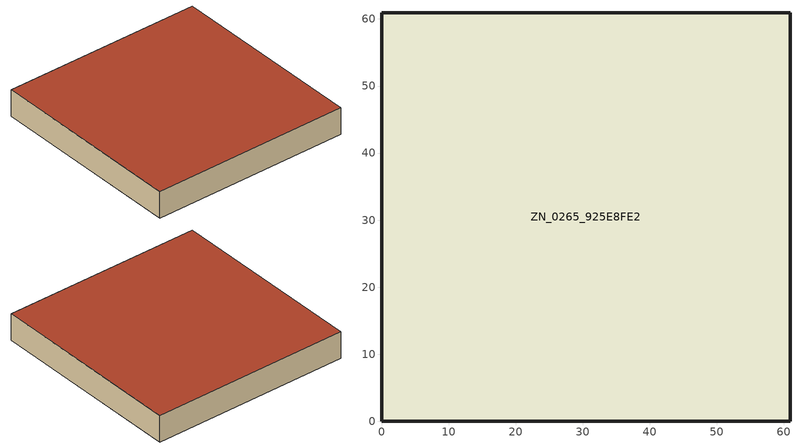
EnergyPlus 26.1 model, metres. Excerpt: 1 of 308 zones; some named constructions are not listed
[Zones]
ZN_0265_925E8FE2
 floor ground (Default_Floor_Construction): 0,60.93 60.93,60.93 60.93,0 0,0 z0
 wall outside (Default_Wall_Construction): 60.93,60.93 0,60.93 0,0 60.93,0 60.93,60.93 z0:8.29
 roof outside (Default_Roof_Construction): 0,0 60.93,0 60.93,60.93 0,60.93 z8.29
[Coil:Heating:Electric]
ZN_0017_645665DC_PTAC_ELEC_HEAT: GreenFlow_HVAC_Availability_Schedule, 1, Autosize, ZN_0017_645665DC_PTAC_COOL_OUT, ZN_0017_645665DC_PTAC_HEAT_OUT
ZN_0018_FF16F60F_PTAC_ELEC_HEAT: GreenFlow_HVAC_Availability_Schedule, 1, Autosize, ZN_0018_FF16F60F_PTAC_COOL_OUT, ZN_0018_FF16F60F_PTAC_HEAT_OUT
ZN_0019_E1546479_PTAC_ELEC_HEAT: GreenFlow_HVAC_Availability_Schedule, 1, Autosize, ZN_0019_E1546479_PTAC_COOL_OUT, ZN_0019_E1546479_PTAC_HEAT_OUT
ZN_0020_E4647E0B_PTAC_ELEC_HEAT: GreenFlow_HVAC_Availability_Schedule, 1, Autosize, ZN_0020_E4647E0B_PTAC_COOL_OUT, ZN_0020_E4647E0B_PTAC_HEAT_OUT
ZN_0021_D0A7D8D3_PTAC_ELEC_HEAT: GreenFlow_HVAC_Availability_Schedule, 1, Autosize, ZN_0021_D0A7D8D3_PTAC_COOL_OUT, ZN_0021_D0A7D8D3_PTAC_HEAT_OUT
ZN_0022_CCAC5F6A_PTAC_ELEC_HEAT: GreenFlow_HVAC_Availability_Schedule, 1, Autosize, ZN_0022_CCAC5F6A_PTAC_COOL_OUT, ZN_0022_CCAC5F6A_PTAC_HEAT_OUT
ZN_0023_A8AB6EC0_PTAC_ELEC_HEAT: GreenFlow_HVAC_Availability_Schedule, 1, Autosize, ZN_0023_A8AB6EC0_PTAC_COOL_OUT, ZN_0023_A8AB6EC0_PTAC_HEAT_OUT
ZN_0024_2C71F249_PTAC_ELEC_HEAT: GreenFlow_HVAC_Availability_Schedule, 1, Autosize, ZN_0024_2C71F249_PTAC_COOL_OUT, ZN_0024_2C71F249_PTAC_HEAT_OUT
ZN_0025_1AA93AF2_PTAC_ELEC_HEAT: GreenFlow_HVAC_Availability_Schedule, 1, Autosize, ZN_0025_1AA93AF2_PTAC_COOL_OUT, ZN_0025_1AA93AF2_PTAC_HEAT_OUT
ZN_0026_11101CB4_PTAC_ELEC_HEAT: GreenFlow_HVAC_Availability_Schedule, 1, Autosize, ZN_0026_11101CB4_PTAC_COOL_OUT, ZN_0026_11101CB4_PTAC_HEAT_OUT
ZN_0027_09FD8042_PTAC_ELEC_HEAT: GreenFlow_HVAC_Availability_Schedule, 1, Autosize, ZN_0027_09FD8042_PTAC_COOL_OUT, ZN_0027_09FD8042_PTAC_HEAT_OUT
ZN_0029_EBFF8A64_PTAC_ELEC_HEAT: GreenFlow_HVAC_Availability_Schedule, 1, Autosize, ZN_0029_EBFF8A64_PTAC_COOL_OUT, ZN_0029_EBFF8A64_PTAC_HEAT_OUT
ZN_0030_D2E42246_PTAC_ELEC_HEAT: GreenFlow_HVAC_Availability_Schedule, 1, Autosize, ZN_0030_D2E42246_PTAC_COOL_OUT, ZN_0030_D2E42246_PTAC_HEAT_OUT
ZN_0031_FAD1FC41_PTAC_ELEC_HEAT: GreenFlow_HVAC_Availability_Schedule, 1, Autosize, ZN_0031_FAD1FC41_PTAC_COOL_OUT, ZN_0031_FAD1FC41_PTAC_HEAT_OUT
ZN_0032_6F561391_PTAC_ELEC_HEAT: GreenFlow_HVAC_Availability_Schedule, 1, Autosize, ZN_0032_6F561391_PTAC_COOL_OUT, ZN_0032_6F561391_PTAC_HEAT_OUT
ZN_0033_D39EEAB2_PTAC_ELEC_HEAT: GreenFlow_HVAC_Availability_Schedule, 1, Autosize, ZN_0033_D39EEAB2_PTAC_COOL_OUT, ZN_0033_D39EEAB2_PTAC_HEAT_OUT
ZN_0034_07287086_PTAC_ELEC_HEAT: GreenFlow_HVAC_Availability_Schedule, 1, Autosize, ZN_0034_07287086_PTAC_COOL_OUT, ZN_0034_07287086_PTAC_HEAT_OUT
ZN_0035_F6236351_PTAC_ELEC_HEAT: GreenFlow_HVAC_Availability_Schedule, 1, Autosize, ZN_0035_F6236351_PTAC_COOL_OUT, ZN_0035_F6236351_PTAC_HEAT_OUT
ZN_0036_E3B484D9_PTAC_ELEC_HEAT: GreenFlow_HVAC_Availability_Schedule, 1, Autosize, ZN_0036_E3B484D9_PTAC_COOL_OUT, ZN_0036_E3B484D9_PTAC_HEAT_OUT
ZN_0037_D1EA7236_PTAC_ELEC_HEAT: GreenFlow_HVAC_Availability_Schedule, 1, Autosize, ZN_0037_D1EA7236_PTAC_COOL_OUT, ZN_0037_D1EA7236_PTAC_HEAT_OUT
ZN_0038_CD8851FE_PTAC_ELEC_HEAT: GreenFlow_HVAC_Availability_Schedule, 1, Autosize, ZN_0038_CD8851FE_PTAC_COOL_OUT, ZN_0038_CD8851FE_PTAC_HEAT_OUT
ZN_0039_805816AB_PTAC_ELEC_HEAT: GreenFlow_HVAC_Availability_Schedule, 1, Autosize, ZN_0039_805816AB_PTAC_COOL_OUT, ZN_0039_805816AB_PTAC_HEAT_OUT
ZN_0040_E6ECC151_PTAC_ELEC_HEAT: GreenFlow_HVAC_Availability_Schedule, 1, Autosize, ZN_0040_E6ECC151_PTAC_COOL_OUT, ZN_0040_E6ECC151_PTAC_HEAT_OUT
ZN_0041_BD9F7171_PTAC_ELEC_HEAT: GreenFlow_HVAC_Availability_Schedule, 1, Autosize, ZN_0041_BD9F7171_PTAC_COOL_OUT, ZN_0041_BD9F7171_PTAC_HEAT_OUT
ZN_0042_93E09D7C_PTAC_ELEC_HEAT: GreenFlow_HVAC_Availability_Schedule, 1, Autosize, ZN_0042_93E09D7C_PTAC_COOL_OUT, ZN_0042_93E09D7C_PTAC_HEAT_OUT
ZN_0043_32E0336D_PTAC_ELEC_HEAT: GreenFlow_HVAC_Availability_Schedule, 1, Autosize, ZN_0043_32E0336D_PTAC_COOL_OUT, ZN_0043_32E0336D_PTAC_HEAT_OUT
ZN_0044_62C79DBA_PTAC_ELEC_HEAT: GreenFlow_HVAC_Availability_Schedule, 1, Autosize, ZN_0044_62C79DBA_PTAC_COOL_OUT, ZN_0044_62C79DBA_PTAC_HEAT_OUT
ZN_0045_E89C8486_PTAC_ELEC_HEAT: GreenFlow_HVAC_Availability_Schedule, 1, Autosize, ZN_0045_E89C8486_PTAC_COOL_OUT, ZN_0045_E89C8486_PTAC_HEAT_OUT
ZN_0046_72F797FC_PTAC_ELEC_HEAT: GreenFlow_HVAC_Availability_Schedule, 1, Autosize, ZN_0046_72F797FC_PTAC_COOL_OUT, ZN_0046_72F797FC_PTAC_HEAT_OUT
ZN_0047_8D349150_PTAC_ELEC_HEAT: GreenFlow_HVAC_Availability_Schedule, 1, Autosize, ZN_0047_8D349150_PTAC_COOL_OUT, ZN_0047_8D349150_PTAC_HEAT_OUT
ZN_0048_74763835_PTAC_ELEC_HEAT: GreenFlow_HVAC_Availability_Schedule, 1, Autosize, ZN_0048_74763835_PTAC_COOL_OUT, ZN_0048_74763835_PTAC_HEAT_OUT
ZN_0049_2C5722CB_PTAC_ELEC_HEAT: GreenFlow_HVAC_Availability_Schedule, 1, Autosize, ZN_0049_2C5722CB_PTAC_COOL_OUT, ZN_0049_2C5722CB_PTAC_HEAT_OUT
ZN_0050_44FE4565_PTAC_ELEC_HEAT: GreenFlow_HVAC_Availability_Schedule, 1, Autosize, ZN_0050_44FE4565_PTAC_COOL_OUT, ZN_0050_44FE4565_PTAC_HEAT_OUT
ZN_0051_D4714813_PTAC_ELEC_HEAT: GreenFlow_HVAC_Availability_Schedule, 1, Autosize, ZN_0051_D4714813_PTAC_COOL_OUT, ZN_0051_D4714813_PTAC_HEAT_OUT
ZN_0052_AA318482_PTAC_ELEC_HEAT: GreenFlow_HVAC_Availability_Schedule, 1, Autosize, ZN_0052_AA318482_PTAC_COOL_OUT, ZN_0052_AA318482_PTAC_HEAT_OUT
ZN_0053_ECA294FF_PTAC_ELEC_HEAT: GreenFlow_HVAC_Availability_Schedule, 1, Autosize, ZN_0053_ECA294FF_PTAC_COOL_OUT, ZN_0053_ECA294FF_PTAC_HEAT_OUT
ZN_0054_0927E1E7_PTAC_ELEC_HEAT: GreenFlow_HVAC_Availability_Schedule, 1, Autosize, ZN_0054_0927E1E7_PTAC_COOL_OUT, ZN_0054_0927E1E7_PTAC_HEAT_OUT
ZN_0055_D135CC29_PTAC_ELEC_HEAT: GreenFlow_HVAC_Availability_Schedule, 1, Autosize, ZN_0055_D135CC29_PTAC_COOL_OUT, ZN_0055_D135CC29_PTAC_HEAT_OUT
ZN_0056_5A421ED2_PTAC_ELEC_HEAT: GreenFlow_HVAC_Availability_Schedule, 1, Autosize, ZN_0056_5A421ED2_PTAC_COOL_OUT, ZN_0056_5A421ED2_PTAC_HEAT_OUT
ZN_0057_24AD0651_PTAC_ELEC_HEAT: GreenFlow_HVAC_Availability_Schedule, 1, Autosize, ZN_0057_24AD0651_PTAC_COOL_OUT, ZN_0057_24AD0651_PTAC_HEAT_OUT
ZN_0058_8B5FAAD6_PTAC_ELEC_HEAT: GreenFlow_HVAC_Availability_Schedule, 1, Autosize, ZN_0058_8B5FAAD6_PTAC_COOL_OUT, ZN_0058_8B5FAAD6_PTAC_HEAT_OUT
ZN_0059_FD6487CE_PTAC_ELEC_HEAT: GreenFlow_HVAC_Availability_Schedule, 1, Autosize, ZN_0059_FD6487CE_PTAC_COOL_OUT, ZN_0059_FD6487CE_PTAC_HEAT_OUT
ZN_0060_80EA84EC_PTAC_ELEC_HEAT: GreenFlow_HVAC_Availability_Schedule, 1, Autosize, ZN_0060_80EA84EC_PTAC_COOL_OUT, ZN_0060_80EA84EC_PTAC_HEAT_OUT
ZN_0061_5B30B6A9_PTAC_ELEC_HEAT: GreenFlow_HVAC_Availability_Schedule, 1, Autosize, ZN_0061_5B30B6A9_PTAC_COOL_OUT, ZN_0061_5B30B6A9_PTAC_HEAT_OUT
ZN_0062_4AA5C31E_PTAC_ELEC_HEAT: GreenFlow_HVAC_Availability_Schedule, 1, Autosize, ZN_0062_4AA5C31E_PTAC_COOL_OUT, ZN_0062_4AA5C31E_PTAC_HEAT_OUT
ZN_0063_CA0FA094_PTAC_ELEC_HEAT: GreenFlow_HVAC_Availability_Schedule, 1, Autosize, ZN_0063_CA0FA094_PTAC_COOL_OUT, ZN_0063_CA0FA094_PTAC_HEAT_OUT
ZN_0064_BA125166_PTAC_ELEC_HEAT: GreenFlow_HVAC_Availability_Schedule, 1, Autosize, ZN_0064_BA125166_PTAC_COOL_OUT, ZN_0064_BA125166_PTAC_HEAT_OUT
ZN_0065_D0141B2A_PTAC_ELEC_HEAT: GreenFlow_HVAC_Availability_Schedule, 1, Autosize, ZN_0065_D0141B2A_PTAC_COOL_OUT, ZN_0065_D0141B2A_PTAC_HEAT_OUT
ZN_0066_A3FC4101_PTAC_ELEC_HEAT: GreenFlow_HVAC_Availability_Schedule, 1, Autosize, ZN_0066_A3FC4101_PTAC_COOL_OUT, ZN_0066_A3FC4101_PTAC_HEAT_OUT
ZN_0067_7921E256_PTAC_ELEC_HEAT: GreenFlow_HVAC_Availability_Schedule, 1, Autosize, ZN_0067_7921E256_PTAC_COOL_OUT, ZN_0067_7921E256_PTAC_HEAT_OUT
ZN_0068_FE5F2D81_PTAC_ELEC_HEAT: GreenFlow_HVAC_Availability_Schedule, 1, Autosize, ZN_0068_FE5F2D81_PTAC_COOL_OUT, ZN_0068_FE5F2D81_PTAC_HEAT_OUT
ZN_0069_8B99F584_PTAC_ELEC_HEAT: GreenFlow_HVAC_Availability_Schedule, 1, Autosize, ZN_0069_8B99F584_PTAC_COOL_OUT, ZN_0069_8B99F584_PTAC_HEAT_OUT
ZN_0070_0FFC801F_PTAC_ELEC_HEAT: GreenFlow_HVAC_Availability_Schedule, 1, Autosize, ZN_0070_0FFC801F_PTAC_COOL_OUT, ZN_0070_0FFC801F_PTAC_HEAT_OUT
ZN_0071_763C5296_PTAC_ELEC_HEAT: GreenFlow_HVAC_Availability_Schedule, 1, Autosize, ZN_0071_763C5296_PTAC_COOL_OUT, ZN_0071_763C5296_PTAC_HEAT_OUT
ZN_0072_BAEBCCCF_PTAC_ELEC_HEAT: GreenFlow_HVAC_Availability_Schedule, 1, Autosize, ZN_0072_BAEBCCCF_PTAC_COOL_OUT, ZN_0072_BAEBCCCF_PTAC_HEAT_OUT
ZN_0073_89407D05_PTAC_ELEC_HEAT: GreenFlow_HVAC_Availability_Schedule, 1, Autosize, ZN_0073_89407D05_PTAC_COOL_OUT, ZN_0073_89407D05_PTAC_HEAT_OUT
ZN_0074_4243A346_PTAC_ELEC_HEAT: GreenFlow_HVAC_Availability_Schedule, 1, Autosize, ZN_0074_4243A346_PTAC_COOL_OUT, ZN_0074_4243A346_PTAC_HEAT_OUT
ZN_0075_1CD46F5D_PTAC_ELEC_HEAT: GreenFlow_HVAC_Availability_Schedule, 1, Autosize, ZN_0075_1CD46F5D_PTAC_COOL_OUT, ZN_0075_1CD46F5D_PTAC_HEAT_OUT
ZN_0076_3584C968_PTAC_ELEC_HEAT: GreenFlow_HVAC_Availability_Schedule, 1, Autosize, ZN_0076_3584C968_PTAC_COOL_OUT, ZN_0076_3584C968_PTAC_HEAT_OUT
ZN_0077_A5D54006_PTAC_ELEC_HEAT: GreenFlow_HVAC_Availability_Schedule, 1, Autosize, ZN_0077_A5D54006_PTAC_COOL_OUT, ZN_0077_A5D54006_PTAC_HEAT_OUT
ZN_0078_6BE1D243_PTAC_ELEC_HEAT: GreenFlow_HVAC_Availability_Schedule, 1, Autosize, ZN_0078_6BE1D243_PTAC_COOL_OUT, ZN_0078_6BE1D243_PTAC_HEAT_OUT
ZN_0079_C593E473_PTAC_ELEC_HEAT: GreenFlow_HVAC_Availability_Schedule, 1, Autosize, ZN_0079_C593E473_PTAC_COOL_OUT, ZN_0079_C593E473_PTAC_HEAT_OUT
ZN_0080_60393F61_PTAC_ELEC_HEAT: GreenFlow_HVAC_Availability_Schedule, 1, Autosize, ZN_0080_60393F61_PTAC_COOL_OUT, ZN_0080_60393F61_PTAC_HEAT_OUT
ZN_0081_5B88B2C4_PTAC_ELEC_HEAT: GreenFlow_HVAC_Availability_Schedule, 1, Autosize, ZN_0081_5B88B2C4_PTAC_COOL_OUT, ZN_0081_5B88B2C4_PTAC_HEAT_OUT
ZN_0082_7FEB8538_PTAC_ELEC_HEAT: GreenFlow_HVAC_Availability_Schedule, 1, Autosize, ZN_0082_7FEB8538_PTAC_COOL_OUT, ZN_0082_7FEB8538_PTAC_HEAT_OUT
ZN_0083_B71B7883_PTAC_ELEC_HEAT: GreenFlow_HVAC_Availability_Schedule, 1, Autosize, ZN_0083_B71B7883_PTAC_COOL_OUT, ZN_0083_B71B7883_PTAC_HEAT_OUT
ZN_0084_3E85CF33_PTAC_ELEC_HEAT: GreenFlow_HVAC_Availability_Schedule, 1, Autosize, ZN_0084_3E85CF33_PTAC_COOL_OUT, ZN_0084_3E85CF33_PTAC_HEAT_OUT
ZN_0085_D88B0DE9_PTAC_ELEC_HEAT: GreenFlow_HVAC_Availability_Schedule, 1, Autosize, ZN_0085_D88B0DE9_PTAC_COOL_OUT, ZN_0085_D88B0DE9_PTAC_HEAT_OUT
ZN_0086_D3B1ABF0_PTAC_ELEC_HEAT: GreenFlow_HVAC_Availability_Schedule, 1, Autosize, ZN_0086_D3B1ABF0_PTAC_COOL_OUT, ZN_0086_D3B1ABF0_PTAC_HEAT_OUT
ZN_0087_65D7194A_PTAC_ELEC_HEAT: GreenFlow_HVAC_Availability_Schedule, 1, Autosize, ZN_0087_65D7194A_PTAC_COOL_OUT, ZN_0087_65D7194A_PTAC_HEAT_OUT
ZN_0088_158AE9F1_PTAC_ELEC_HEAT: GreenFlow_HVAC_Availability_Schedule, 1, Autosize, ZN_0088_158AE9F1_PTAC_COOL_OUT, ZN_0088_158AE9F1_PTAC_HEAT_OUT
ZN_0089_578B3840_PTAC_ELEC_HEAT: GreenFlow_HVAC_Availability_Schedule, 1, Autosize, ZN_0089_578B3840_PTAC_COOL_OUT, ZN_0089_578B3840_PTAC_HEAT_OUT
ZN_0090_5E97317B_PTAC_ELEC_HEAT: GreenFlow_HVAC_Availability_Schedule, 1, Autosize, ZN_0090_5E97317B_PTAC_COOL_OUT, ZN_0090_5E97317B_PTAC_HEAT_OUT
ZN_0091_61E6C96D_PTAC_ELEC_HEAT: GreenFlow_HVAC_Availability_Schedule, 1, Autosize, ZN_0091_61E6C96D_PTAC_COOL_OUT, ZN_0091_61E6C96D_PTAC_HEAT_OUT
ZN_0092_3D5D5047_PTAC_ELEC_HEAT: GreenFlow_HVAC_Availability_Schedule, 1, Autosize, ZN_0092_3D5D5047_PTAC_COOL_OUT, ZN_0092_3D5D5047_PTAC_HEAT_OUT
ZN_0093_1F54CC27_PTAC_ELEC_HEAT: GreenFlow_HVAC_Availability_Schedule, 1, Autosize, ZN_0093_1F54CC27_PTAC_COOL_OUT, ZN_0093_1F54CC27_PTAC_HEAT_OUT
ZN_0094_BF995C70_PTAC_ELEC_HEAT: GreenFlow_HVAC_Availability_Schedule, 1, Autosize, ZN_0094_BF995C70_PTAC_COOL_OUT, ZN_0094_BF995C70_PTAC_HEAT_OUT
ZN_0095_050112E3_PTAC_ELEC_HEAT: GreenFlow_HVAC_Availability_Schedule, 1, Autosize, ZN_0095_050112E3_PTAC_COOL_OUT, ZN_0095_050112E3_PTAC_HEAT_OUT
ZN_0096_431D82AE_PTAC_ELEC_HEAT: GreenFlow_HVAC_Availability_Schedule, 1, Autosize, ZN_0096_431D82AE_PTAC_COOL_OUT, ZN_0096_431D82AE_PTAC_HEAT_OUT
ZN_0097_276B1241_PTAC_ELEC_HEAT: GreenFlow_HVAC_Availability_Schedule, 1, Autosize, ZN_0097_276B1241_PTAC_COOL_OUT, ZN_0097_276B1241_PTAC_HEAT_OUT
ZN_0098_15BE5F56_PTAC_ELEC_HEAT: GreenFlow_HVAC_Availability_Schedule, 1, Autosize, ZN_0098_15BE5F56_PTAC_COOL_OUT, ZN_0098_15BE5F56_PTAC_HEAT_OUT
ZN_0099_891CF93B_PTAC_ELEC_HEAT: GreenFlow_HVAC_Availability_Schedule, 1, Autosize, ZN_0099_891CF93B_PTAC_COOL_OUT, ZN_0099_891CF93B_PTAC_HEAT_OUT
ZN_0100_E4049AD5_PTAC_ELEC_HEAT: GreenFlow_HVAC_Availability_Schedule, 1, Autosize, ZN_0100_E4049AD5_PTAC_COOL_OUT, ZN_0100_E4049AD5_PTAC_HEAT_OUT
ZN_0101_053E6DE0_PTAC_ELEC_HEAT: GreenFlow_HVAC_Availability_Schedule, 1, Autosize, ZN_0101_053E6DE0_PTAC_COOL_OUT, ZN_0101_053E6DE0_PTAC_HEAT_OUT
ZN_0102_B62572B0_PTAC_ELEC_HEAT: GreenFlow_HVAC_Availability_Schedule, 1, Autosize, ZN_0102_B62572B0_PTAC_COOL_OUT, ZN_0102_B62572B0_PTAC_HEAT_OUT
ZN_0103_C0BB0567_PTAC_ELEC_HEAT: GreenFlow_HVAC_Availability_Schedule, 1, Autosize, ZN_0103_C0BB0567_PTAC_COOL_OUT, ZN_0103_C0BB0567_PTAC_HEAT_OUT
ZN_0104_DA2CA90D_PTAC_ELEC_HEAT: GreenFlow_HVAC_Availability_Schedule, 1, Autosize, ZN_0104_DA2CA90D_PTAC_COOL_OUT, ZN_0104_DA2CA90D_PTAC_HEAT_OUT
ZN_0105_54FF726E_PTAC_ELEC_HEAT: GreenFlow_HVAC_Availability_Schedule, 1, Autosize, ZN_0105_54FF726E_PTAC_COOL_OUT, ZN_0105_54FF726E_PTAC_HEAT_OUT
ZN_0106_C3A8ABA2_PTAC_ELEC_HEAT: GreenFlow_HVAC_Availability_Schedule, 1, Autosize, ZN_0106_C3A8ABA2_PTAC_COOL_OUT, ZN_0106_C3A8ABA2_PTAC_HEAT_OUT
ZN_0107_3B69C13B_PTAC_ELEC_HEAT: GreenFlow_HVAC_Availability_Schedule, 1, Autosize, ZN_0107_3B69C13B_PTAC_COOL_OUT, ZN_0107_3B69C13B_PTAC_HEAT_OUT
ZN_0108_2ECEB8B8_PTAC_ELEC_HEAT: GreenFlow_HVAC_Availability_Schedule, 1, Autosize, ZN_0108_2ECEB8B8_PTAC_COOL_OUT, ZN_0108_2ECEB8B8_PTAC_HEAT_OUT
ZN_0109_8CF1A8A4_PTAC_ELEC_HEAT: GreenFlow_HVAC_Availability_Schedule, 1, Autosize, ZN_0109_8CF1A8A4_PTAC_COOL_OUT, ZN_0109_8CF1A8A4_PTAC_HEAT_OUT
ZN_0110_A2A33FEC_PTAC_ELEC_HEAT: GreenFlow_HVAC_Availability_Schedule, 1, Autosize, ZN_0110_A2A33FEC_PTAC_COOL_OUT, ZN_0110_A2A33FEC_PTAC_HEAT_OUT
ZN_0111_E1FD624E_PTAC_ELEC_HEAT: GreenFlow_HVAC_Availability_Schedule, 1, Autosize, ZN_0111_E1FD624E_PTAC_COOL_OUT, ZN_0111_E1FD624E_PTAC_HEAT_OUT
ZN_0112_5075EF12_PTAC_ELEC_HEAT: GreenFlow_HVAC_Availability_Schedule, 1, Autosize, ZN_0112_5075EF12_PTAC_COOL_OUT, ZN_0112_5075EF12_PTAC_HEAT_OUT
ZN_0113_2745A60C_PTAC_ELEC_HEAT: GreenFlow_HVAC_Availability_Schedule, 1, Autosize, ZN_0113_2745A60C_PTAC_COOL_OUT, ZN_0113_2745A60C_PTAC_HEAT_OUT
ZN_0114_DA9CAD05_PTAC_ELEC_HEAT: GreenFlow_HVAC_Availability_Schedule, 1, Autosize, ZN_0114_DA9CAD05_PTAC_COOL_OUT, ZN_0114_DA9CAD05_PTAC_HEAT_OUT
ZN_0115_1A06BB29_PTAC_ELEC_HEAT: GreenFlow_HVAC_Availability_Schedule, 1, Autosize, ZN_0115_1A06BB29_PTAC_COOL_OUT, ZN_0115_1A06BB29_PTAC_HEAT_OUT
ZN_0116_67DAA7C4_PTAC_ELEC_HEAT: GreenFlow_HVAC_Availability_Schedule, 1, Autosize, ZN_0116_67DAA7C4_PTAC_COOL_OUT, ZN_0116_67DAA7C4_PTAC_HEAT_OUT
ZN_0117_FF8AE766_PTAC_ELEC_HEAT: GreenFlow_HVAC_Availability_Schedule, 1, Autosize, ZN_0117_FF8AE766_PTAC_COOL_OUT, ZN_0117_FF8AE766_PTAC_HEAT_OUT
ZN_0118_23E23B3E_PTAC_ELEC_HEAT: GreenFlow_HVAC_Availability_Schedule, 1, Autosize, ZN_0118_23E23B3E_PTAC_COOL_OUT, ZN_0118_23E23B3E_PTAC_HEAT_OUT
ZN_0119_F966DF6A_PTAC_ELEC_HEAT: GreenFlow_HVAC_Availability_Schedule, 1, Autosize, ZN_0119_F966DF6A_PTAC_COOL_OUT, ZN_0119_F966DF6A_PTAC_HEAT_OUT
ZN_0120_59860113_PTAC_ELEC_HEAT: GreenFlow_HVAC_Availability_Schedule, 1, Autosize, ZN_0120_59860113_PTAC_COOL_OUT, ZN_0120_59860113_PTAC_HEAT_OUT
ZN_0121_C280815B_PTAC_ELEC_HEAT: GreenFlow_HVAC_Availability_Schedule, 1, Autosize, ZN_0121_C280815B_PTAC_COOL_OUT, ZN_0121_C280815B_PTAC_HEAT_OUT
ZN_0122_95A403C9_PTAC_ELEC_HEAT: GreenFlow_HVAC_Availability_Schedule, 1, Autosize, ZN_0122_95A403C9_PTAC_COOL_OUT, ZN_0122_95A403C9_PTAC_HEAT_OUT
ZN_0123_26A2CCAB_PTAC_ELEC_HEAT: GreenFlow_HVAC_Availability_Schedule, 1, Autosize, ZN_0123_26A2CCAB_PTAC_COOL_OUT, ZN_0123_26A2CCAB_PTAC_HEAT_OUT
ZN_0124_A8FB1DF4_PTAC_ELEC_HEAT: GreenFlow_HVAC_Availability_Schedule, 1, Autosize, ZN_0124_A8FB1DF4_PTAC_COOL_OUT, ZN_0124_A8FB1DF4_PTAC_HEAT_OUT
ZN_0125_6FCFDAB5_PTAC_ELEC_HEAT: GreenFlow_HVAC_Availability_Schedule, 1, Autosize, ZN_0125_6FCFDAB5_PTAC_COOL_OUT, ZN_0125_6FCFDAB5_PTAC_HEAT_OUT
ZN_0126_525020AB_PTAC_ELEC_HEAT: GreenFlow_HVAC_Availability_Schedule, 1, Autosize, ZN_0126_525020AB_PTAC_COOL_OUT, ZN_0126_525020AB_PTAC_HEAT_OUT
ZN_0127_4ABBF6DC_PTAC_ELEC_HEAT: GreenFlow_HVAC_Availability_Schedule, 1, Autosize, ZN_0127_4ABBF6DC_PTAC_COOL_OUT, ZN_0127_4ABBF6DC_PTAC_HEAT_OUT
ZN_0128_343C80E1_PTAC_ELEC_HEAT: GreenFlow_HVAC_Availability_Schedule, 1, Autosize, ZN_0128_343C80E1_PTAC_COOL_OUT, ZN_0128_343C80E1_PTAC_HEAT_OUT
ZN_0129_FCDEA63D_PTAC_ELEC_HEAT: GreenFlow_HVAC_Availability_Schedule, 1, Autosize, ZN_0129_FCDEA63D_PTAC_COOL_OUT, ZN_0129_FCDEA63D_PTAC_HEAT_OUT
ZN_0130_450B3D0F_PTAC_ELEC_HEAT: GreenFlow_HVAC_Availability_Schedule, 1, Autosize, ZN_0130_450B3D0F_PTAC_COOL_OUT, ZN_0130_450B3D0F_PTAC_HEAT_OUT
ZN_0131_F4D99DD2_PTAC_ELEC_HEAT: GreenFlow_HVAC_Availability_Schedule, 1, Autosize, ZN_0131_F4D99DD2_PTAC_COOL_OUT, ZN_0131_F4D99DD2_PTAC_HEAT_OUT
ZN_0132_76635643_PTAC_ELEC_HEAT: GreenFlow_HVAC_Availability_Schedule, 1, Autosize, ZN_0132_76635643_PTAC_COOL_OUT, ZN_0132_76635643_PTAC_HEAT_OUT
ZN_0133_599566F8_PTAC_ELEC_HEAT: GreenFlow_HVAC_Availability_Schedule, 1, Autosize, ZN_0133_599566F8_PTAC_COOL_OUT, ZN_0133_599566F8_PTAC_HEAT_OUT
ZN_0134_6E2F8750_PTAC_ELEC_HEAT: GreenFlow_HVAC_Availability_Schedule, 1, Autosize, ZN_0134_6E2F8750_PTAC_COOL_OUT, ZN_0134_6E2F8750_PTAC_HEAT_OUT
ZN_0135_84FB2F40_PTAC_ELEC_HEAT: GreenFlow_HVAC_Availability_Schedule, 1, Autosize, ZN_0135_84FB2F40_PTAC_COOL_OUT, ZN_0135_84FB2F40_PTAC_HEAT_OUT
ZN_0136_4DD20BCC_PTAC_ELEC_HEAT: GreenFlow_HVAC_Availability_Schedule, 1, Autosize, ZN_0136_4DD20BCC_PTAC_COOL_OUT, ZN_0136_4DD20BCC_PTAC_HEAT_OUT
ZN_0137_CBA0C1C3_PTAC_ELEC_HEAT: GreenFlow_HVAC_Availability_Schedule, 1, Autosize, ZN_0137_CBA0C1C3_PTAC_COOL_OUT, ZN_0137_CBA0C1C3_PTAC_HEAT_OUT
ZN_0138_82603914_PTAC_ELEC_HEAT: GreenFlow_HVAC_Availability_Schedule, 1, Autosize, ZN_0138_82603914_PTAC_COOL_OUT, ZN_0138_82603914_PTAC_HEAT_OUT
ZN_0139_7C8B9402_PTAC_ELEC_HEAT: GreenFlow_HVAC_Availability_Schedule, 1, Autosize, ZN_0139_7C8B9402_PTAC_COOL_OUT, ZN_0139_7C8B9402_PTAC_HEAT_OUT
ZN_0140_134D859A_PTAC_ELEC_HEAT: GreenFlow_HVAC_Availability_Schedule, 1, Autosize, ZN_0140_134D859A_PTAC_COOL_OUT, ZN_0140_134D859A_PTAC_HEAT_OUT
ZN_0141_30A369C1_PTAC_ELEC_HEAT: GreenFlow_HVAC_Availability_Schedule, 1, Autosize, ZN_0141_30A369C1_PTAC_COOL_OUT, ZN_0141_30A369C1_PTAC_HEAT_OUT
ZN_0142_AF77278A_PTAC_ELEC_HEAT: GreenFlow_HVAC_Availability_Schedule, 1, Autosize, ZN_0142_AF77278A_PTAC_COOL_OUT, ZN_0142_AF77278A_PTAC_HEAT_OUT
ZN_0143_7FF6431F_PTAC_ELEC_HEAT: GreenFlow_HVAC_Availability_Schedule, 1, Autosize, ZN_0143_7FF6431F_PTAC_COOL_OUT, ZN_0143_7FF6431F_PTAC_HEAT_OUT
ZN_0144_391CD845_PTAC_ELEC_HEAT: GreenFlow_HVAC_Availability_Schedule, 1, Autosize, ZN_0144_391CD845_PTAC_COOL_OUT, ZN_0144_391CD845_PTAC_HEAT_OUT
ZN_0145_304F77CB_PTAC_ELEC_HEAT: GreenFlow_HVAC_Availability_Schedule, 1, Autosize, ZN_0145_304F77CB_PTAC_COOL_OUT, ZN_0145_304F77CB_PTAC_HEAT_OUT
ZN_0146_C2FDDE64_PTAC_ELEC_HEAT: GreenFlow_HVAC_Availability_Schedule, 1, Autosize, ZN_0146_C2FDDE64_PTAC_COOL_OUT, ZN_0146_C2FDDE64_PTAC_HEAT_OUT
ZN_0147_185301BE_PTAC_ELEC_HEAT: GreenFlow_HVAC_Availability_Schedule, 1, Autosize, ZN_0147_185301BE_PTAC_COOL_OUT, ZN_0147_185301BE_PTAC_HEAT_OUT
ZN_0148_B158AE5D_PTAC_ELEC_HEAT: GreenFlow_HVAC_Availability_Schedule, 1, Autosize, ZN_0148_B158AE5D_PTAC_COOL_OUT, ZN_0148_B158AE5D_PTAC_HEAT_OUT
ZN_0149_68EDAAA8_PTAC_ELEC_HEAT: GreenFlow_HVAC_Availability_Schedule, 1, Autosize, ZN_0149_68EDAAA8_PTAC_COOL_OUT, ZN_0149_68EDAAA8_PTAC_HEAT_OUT
ZN_0150_A1B9DFF3_PTAC_ELEC_HEAT: GreenFlow_HVAC_Availability_Schedule, 1, Autosize, ZN_0150_A1B9DFF3_PTAC_COOL_OUT, ZN_0150_A1B9DFF3_PTAC_HEAT_OUT
ZN_0151_1365ED5C_PTAC_ELEC_HEAT: GreenFlow_HVAC_Availability_Schedule, 1, Autosize, ZN_0151_1365ED5C_PTAC_COOL_OUT, ZN_0151_1365ED5C_PTAC_HEAT_OUT
ZN_0152_0453DB2B_PTAC_ELEC_HEAT: GreenFlow_HVAC_Availability_Schedule, 1, Autosize, ZN_0152_0453DB2B_PTAC_COOL_OUT, ZN_0152_0453DB2B_PTAC_HEAT_OUT
ZN_0153_B9D61F34_PTAC_ELEC_HEAT: GreenFlow_HVAC_Availability_Schedule, 1, Autosize, ZN_0153_B9D61F34_PTAC_COOL_OUT, ZN_0153_B9D61F34_PTAC_HEAT_OUT
ZN_0154_04DA8D93_PTAC_ELEC_HEAT: GreenFlow_HVAC_Availability_Schedule, 1, Autosize, ZN_0154_04DA8D93_PTAC_COOL_OUT, ZN_0154_04DA8D93_PTAC_HEAT_OUT
ZN_0155_9D91A08E_PTAC_ELEC_HEAT: GreenFlow_HVAC_Availability_Schedule, 1, Autosize, ZN_0155_9D91A08E_PTAC_COOL_OUT, ZN_0155_9D91A08E_PTAC_HEAT_OUT
ZN_0156_4CAB573A_PTAC_ELEC_HEAT: GreenFlow_HVAC_Availability_Schedule, 1, Autosize, ZN_0156_4CAB573A_PTAC_COOL_OUT, ZN_0156_4CAB573A_PTAC_HEAT_OUT
ZN_0157_D9287011_PTAC_ELEC_HEAT: GreenFlow_HVAC_Availability_Schedule, 1, Autosize, ZN_0157_D9287011_PTAC_COOL_OUT, ZN_0157_D9287011_PTAC_HEAT_OUT
ZN_0158_27FD3C13_PTAC_ELEC_HEAT: GreenFlow_HVAC_Availability_Schedule, 1, Autosize, ZN_0158_27FD3C13_PTAC_COOL_OUT, ZN_0158_27FD3C13_PTAC_HEAT_OUT
ZN_0159_9D803010_PTAC_ELEC_HEAT: GreenFlow_HVAC_Availability_Schedule, 1, Autosize, ZN_0159_9D803010_PTAC_COOL_OUT, ZN_0159_9D803010_PTAC_HEAT_OUT
ZN_0160_4B3AB0EC_PTAC_ELEC_HEAT: GreenFlow_HVAC_Availability_Schedule, 1, Autosize, ZN_0160_4B3AB0EC_PTAC_COOL_OUT, ZN_0160_4B3AB0EC_PTAC_HEAT_OUT
ZN_0161_3F37EE41_PTAC_ELEC_HEAT: GreenFlow_HVAC_Availability_Schedule, 1, Autosize, ZN_0161_3F37EE41_PTAC_COOL_OUT, ZN_0161_3F37EE41_PTAC_HEAT_OUT
ZN_0162_439E8090_PTAC_ELEC_HEAT: GreenFlow_HVAC_Availability_Schedule, 1, Autosize, ZN_0162_439E8090_PTAC_COOL_OUT, ZN_0162_439E8090_PTAC_HEAT_OUT
ZN_0163_339C02C2_PTAC_ELEC_HEAT: GreenFlow_HVAC_Availability_Schedule, 1, Autosize, ZN_0163_339C02C2_PTAC_COOL_OUT, ZN_0163_339C02C2_PTAC_HEAT_OUT
ZN_0164_69AD16CD_PTAC_ELEC_HEAT: GreenFlow_HVAC_Availability_Schedule, 1, Autosize, ZN_0164_69AD16CD_PTAC_COOL_OUT, ZN_0164_69AD16CD_PTAC_HEAT_OUT
ZN_0165_8DFCB2B8_PTAC_ELEC_HEAT: GreenFlow_HVAC_Availability_Schedule, 1, Autosize, ZN_0165_8DFCB2B8_PTAC_COOL_OUT, ZN_0165_8DFCB2B8_PTAC_HEAT_OUT
ZN_0166_C2C36B41_PTAC_ELEC_HEAT: GreenFlow_HVAC_Availability_Schedule, 1, Autosize, ZN_0166_C2C36B41_PTAC_COOL_OUT, ZN_0166_C2C36B41_PTAC_HEAT_OUT
ZN_0167_520E2762_PTAC_ELEC_HEAT: GreenFlow_HVAC_Availability_Schedule, 1, Autosize, ZN_0167_520E2762_PTAC_COOL_OUT, ZN_0167_520E2762_PTAC_HEAT_OUT
ZN_0168_588DFD95_PTAC_ELEC_HEAT: GreenFlow_HVAC_Availability_Schedule, 1, Autosize, ZN_0168_588DFD95_PTAC_COOL_OUT, ZN_0168_588DFD95_PTAC_HEAT_OUT
ZN_0169_66E20AA4_PTAC_ELEC_HEAT: GreenFlow_HVAC_Availability_Schedule, 1, Autosize, ZN_0169_66E20AA4_PTAC_COOL_OUT, ZN_0169_66E20AA4_PTAC_HEAT_OUT
ZN_0170_C9DB072C_PTAC_ELEC_HEAT: GreenFlow_HVAC_Availability_Schedule, 1, Autosize, ZN_0170_C9DB072C_PTAC_COOL_OUT, ZN_0170_C9DB072C_PTAC_HEAT_OUT
ZN_0171_E8494D29_PTAC_ELEC_HEAT: GreenFlow_HVAC_Availability_Schedule, 1, Autosize, ZN_0171_E8494D29_PTAC_COOL_OUT, ZN_0171_E8494D29_PTAC_HEAT_OUT
ZN_0172_9C59F56C_PTAC_ELEC_HEAT: GreenFlow_HVAC_Availability_Schedule, 1, Autosize, ZN_0172_9C59F56C_PTAC_COOL_OUT, ZN_0172_9C59F56C_PTAC_HEAT_OUT
ZN_0173_82892018_PTAC_ELEC_HEAT: GreenFlow_HVAC_Availability_Schedule, 1, Autosize, ZN_0173_82892018_PTAC_COOL_OUT, ZN_0173_82892018_PTAC_HEAT_OUT
ZN_0174_98A2A24A_PTAC_ELEC_HEAT: GreenFlow_HVAC_Availability_Schedule, 1, Autosize, ZN_0174_98A2A24A_PTAC_COOL_OUT, ZN_0174_98A2A24A_PTAC_HEAT_OUT
ZN_0175_8956BA41_PTAC_ELEC_HEAT: GreenFlow_HVAC_Availability_Schedule, 1, Autosize, ZN_0175_8956BA41_PTAC_COOL_OUT, ZN_0175_8956BA41_PTAC_HEAT_OUT
ZN_0176_9314483B_PTAC_ELEC_HEAT: GreenFlow_HVAC_Availability_Schedule, 1, Autosize, ZN_0176_9314483B_PTAC_COOL_OUT, ZN_0176_9314483B_PTAC_HEAT_OUT
ZN_0177_1BDC5C36_PTAC_ELEC_HEAT: GreenFlow_HVAC_Availability_Schedule, 1, Autosize, ZN_0177_1BDC5C36_PTAC_COOL_OUT, ZN_0177_1BDC5C36_PTAC_HEAT_OUT
ZN_0178_748DEABB_PTAC_ELEC_HEAT: GreenFlow_HVAC_Availability_Schedule, 1, Autosize, ZN_0178_748DEABB_PTAC_COOL_OUT, ZN_0178_748DEABB_PTAC_HEAT_OUT
ZN_0179_6F336E54_PTAC_ELEC_HEAT: GreenFlow_HVAC_Availability_Schedule, 1, Autosize, ZN_0179_6F336E54_PTAC_COOL_OUT, ZN_0179_6F336E54_PTAC_HEAT_OUT
ZN_0180_7018E479_PTAC_ELEC_HEAT: GreenFlow_HVAC_Availability_Schedule, 1, Autosize, ZN_0180_7018E479_PTAC_COOL_OUT, ZN_0180_7018E479_PTAC_HEAT_OUT
ZN_0181_709F4962_PTAC_ELEC_HEAT: GreenFlow_HVAC_Availability_Schedule, 1, Autosize, ZN_0181_709F4962_PTAC_COOL_OUT, ZN_0181_709F4962_PTAC_HEAT_OUT
ZN_0182_583138AB_PTAC_ELEC_HEAT: GreenFlow_HVAC_Availability_Schedule, 1, Autosize, ZN_0182_583138AB_PTAC_COOL_OUT, ZN_0182_583138AB_PTAC_HEAT_OUT
ZN_0183_BF0B66C8_PTAC_ELEC_HEAT: GreenFlow_HVAC_Availability_Schedule, 1, Autosize, ZN_0183_BF0B66C8_PTAC_COOL_OUT, ZN_0183_BF0B66C8_PTAC_HEAT_OUT
ZN_0184_3642C250_PTAC_ELEC_HEAT: GreenFlow_HVAC_Availability_Schedule, 1, Autosize, ZN_0184_3642C250_PTAC_COOL_OUT, ZN_0184_3642C250_PTAC_HEAT_OUT
ZN_0185_0BD5E290_PTAC_ELEC_HEAT: GreenFlow_HVAC_Availability_Schedule, 1, Autosize, ZN_0185_0BD5E290_PTAC_COOL_OUT, ZN_0185_0BD5E290_PTAC_HEAT_OUT
ZN_0186_579ADA50_PTAC_ELEC_HEAT: GreenFlow_HVAC_Availability_Schedule, 1, Autosize, ZN_0186_579ADA50_PTAC_COOL_OUT, ZN_0186_579ADA50_PTAC_HEAT_OUT
ZN_0187_E6499E54_PTAC_ELEC_HEAT: GreenFlow_HVAC_Availability_Schedule, 1, Autosize, ZN_0187_E6499E54_PTAC_COOL_OUT, ZN_0187_E6499E54_PTAC_HEAT_OUT
ZN_0188_7B576908_PTAC_ELEC_HEAT: GreenFlow_HVAC_Availability_Schedule, 1, Autosize, ZN_0188_7B576908_PTAC_COOL_OUT, ZN_0188_7B576908_PTAC_HEAT_OUT
ZN_0189_2BAA7D18_PTAC_ELEC_HEAT: GreenFlow_HVAC_Availability_Schedule, 1, Autosize, ZN_0189_2BAA7D18_PTAC_COOL_OUT, ZN_0189_2BAA7D18_PTAC_HEAT_OUT
ZN_0190_F13DB0DC_PTAC_ELEC_HEAT: GreenFlow_HVAC_Availability_Schedule, 1, Autosize, ZN_0190_F13DB0DC_PTAC_COOL_OUT, ZN_0190_F13DB0DC_PTAC_HEAT_OUT
ZN_0191_C6A405EC_PTAC_ELEC_HEAT: GreenFlow_HVAC_Availability_Schedule, 1, Autosize, ZN_0191_C6A405EC_PTAC_COOL_OUT, ZN_0191_C6A405EC_PTAC_HEAT_OUT
ZN_0192_25EA58B8_PTAC_ELEC_HEAT: GreenFlow_HVAC_Availability_Schedule, 1, Autosize, ZN_0192_25EA58B8_PTAC_COOL_OUT, ZN_0192_25EA58B8_PTAC_HEAT_OUT
ZN_0193_19CC016D_PTAC_ELEC_HEAT: GreenFlow_HVAC_Availability_Schedule, 1, Autosize, ZN_0193_19CC016D_PTAC_COOL_OUT, ZN_0193_19CC016D_PTAC_HEAT_OUT
ZN_0194_0F0D150B_PTAC_ELEC_HEAT: GreenFlow_HVAC_Availability_Schedule, 1, Autosize, ZN_0194_0F0D150B_PTAC_COOL_OUT, ZN_0194_0F0D150B_PTAC_HEAT_OUT
ZN_0195_3DDD217D_PTAC_ELEC_HEAT: GreenFlow_HVAC_Availability_Schedule, 1, Autosize, ZN_0195_3DDD217D_PTAC_COOL_OUT, ZN_0195_3DDD217D_PTAC_HEAT_OUT
ZN_0196_B7B315D0_PTAC_ELEC_HEAT: GreenFlow_HVAC_Availability_Schedule, 1, Autosize, ZN_0196_B7B315D0_PTAC_COOL_OUT, ZN_0196_B7B315D0_PTAC_HEAT_OUT
ZN_0197_84CB8A04_PTAC_ELEC_HEAT: GreenFlow_HVAC_Availability_Schedule, 1, Autosize, ZN_0197_84CB8A04_PTAC_COOL_OUT, ZN_0197_84CB8A04_PTAC_HEAT_OUT
ZN_0198_AB8A94F0_PTAC_ELEC_HEAT: GreenFlow_HVAC_Availability_Schedule, 1, Autosize, ZN_0198_AB8A94F0_PTAC_COOL_OUT, ZN_0198_AB8A94F0_PTAC_HEAT_OUT
ZN_0199_F4252FE2_PTAC_ELEC_HEAT: GreenFlow_HVAC_Availability_Schedule, 1, Autosize, ZN_0199_F4252FE2_PTAC_COOL_OUT, ZN_0199_F4252FE2_PTAC_HEAT_OUT
ZN_0200_B87919D7_PTAC_ELEC_HEAT: GreenFlow_HVAC_Availability_Schedule, 1, Autosize, ZN_0200_B87919D7_PTAC_COOL_OUT, ZN_0200_B87919D7_PTAC_HEAT_OUT
ZN_0201_B36F9DC3_PTAC_ELEC_HEAT: GreenFlow_HVAC_Availability_Schedule, 1, Autosize, ZN_0201_B36F9DC3_PTAC_COOL_OUT, ZN_0201_B36F9DC3_PTAC_HEAT_OUT
ZN_0202_2310BD25_PTAC_ELEC_HEAT: GreenFlow_HVAC_Availability_Schedule, 1, Autosize, ZN_0202_2310BD25_PTAC_COOL_OUT, ZN_0202_2310BD25_PTAC_HEAT_OUT
ZN_0203_27084089_PTAC_ELEC_HEAT: GreenFlow_HVAC_Availability_Schedule, 1, Autosize, ZN_0203_27084089_PTAC_COOL_OUT, ZN_0203_27084089_PTAC_HEAT_OUT
ZN_0204_C7F78A1B_PTAC_ELEC_HEAT: GreenFlow_HVAC_Availability_Schedule, 1, Autosize, ZN_0204_C7F78A1B_PTAC_COOL_OUT, ZN_0204_C7F78A1B_PTAC_HEAT_OUT
ZN_0205_AA35370C_PTAC_ELEC_HEAT: GreenFlow_HVAC_Availability_Schedule, 1, Autosize, ZN_0205_AA35370C_PTAC_COOL_OUT, ZN_0205_AA35370C_PTAC_HEAT_OUT
ZN_0206_50D86E3A_PTAC_ELEC_HEAT: GreenFlow_HVAC_Availability_Schedule, 1, Autosize, ZN_0206_50D86E3A_PTAC_COOL_OUT, ZN_0206_50D86E3A_PTAC_HEAT_OUT
ZN_0207_BC55BDE5_PTAC_ELEC_HEAT: GreenFlow_HVAC_Availability_Schedule, 1, Autosize, ZN_0207_BC55BDE5_PTAC_COOL_OUT, ZN_0207_BC55BDE5_PTAC_HEAT_OUT
ZN_0208_B04A5E69_PTAC_ELEC_HEAT: GreenFlow_HVAC_Availability_Schedule, 1, Autosize, ZN_0208_B04A5E69_PTAC_COOL_OUT, ZN_0208_B04A5E69_PTAC_HEAT_OUT
ZN_0209_0B5E417C_PTAC_ELEC_HEAT: GreenFlow_HVAC_Availability_Schedule, 1, Autosize, ZN_0209_0B5E417C_PTAC_COOL_OUT, ZN_0209_0B5E417C_PTAC_HEAT_OUT
ZN_0210_C05A5679_PTAC_ELEC_HEAT: GreenFlow_HVAC_Availability_Schedule, 1, Autosize, ZN_0210_C05A5679_PTAC_COOL_OUT, ZN_0210_C05A5679_PTAC_HEAT_OUT
ZN_0211_3BCB48A1_PTAC_ELEC_HEAT: GreenFlow_HVAC_Availability_Schedule, 1, Autosize, ZN_0211_3BCB48A1_PTAC_COOL_OUT, ZN_0211_3BCB48A1_PTAC_HEAT_OUT
ZN_0212_03D07BFF_PTAC_ELEC_HEAT: GreenFlow_HVAC_Availability_Schedule, 1, Autosize, ZN_0212_03D07BFF_PTAC_COOL_OUT, ZN_0212_03D07BFF_PTAC_HEAT_OUT
ZN_0213_F86865FF_PTAC_ELEC_HEAT: GreenFlow_HVAC_Availability_Schedule, 1, Autosize, ZN_0213_F86865FF_PTAC_COOL_OUT, ZN_0213_F86865FF_PTAC_HEAT_OUT
ZN_0214_592CDF96_PTAC_ELEC_HEAT: GreenFlow_HVAC_Availability_Schedule, 1, Autosize, ZN_0214_592CDF96_PTAC_COOL_OUT, ZN_0214_592CDF96_PTAC_HEAT_OUT
ZN_0215_445984BD_PTAC_ELEC_HEAT: GreenFlow_HVAC_Availability_Schedule, 1, Autosize, ZN_0215_445984BD_PTAC_COOL_OUT, ZN_0215_445984BD_PTAC_HEAT_OUT
ZN_0216_D22EAFF9_PTAC_ELEC_HEAT: GreenFlow_HVAC_Availability_Schedule, 1, Autosize, ZN_0216_D22EAFF9_PTAC_COOL_OUT, ZN_0216_D22EAFF9_PTAC_HEAT_OUT
ZN_0217_1D656F09_PTAC_ELEC_HEAT: GreenFlow_HVAC_Availability_Schedule, 1, Autosize, ZN_0217_1D656F09_PTAC_COOL_OUT, ZN_0217_1D656F09_PTAC_HEAT_OUT
ZN_0218_0708C50B_PTAC_ELEC_HEAT: GreenFlow_HVAC_Availability_Schedule, 1, Autosize, ZN_0218_0708C50B_PTAC_COOL_OUT, ZN_0218_0708C50B_PTAC_HEAT_OUT
ZN_0219_1912DD49_PTAC_ELEC_HEAT: GreenFlow_HVAC_Availability_Schedule, 1, Autosize, ZN_0219_1912DD49_PTAC_COOL_OUT, ZN_0219_1912DD49_PTAC_HEAT_OUT
ZN_0220_91BB7379_PTAC_ELEC_HEAT: GreenFlow_HVAC_Availability_Schedule, 1, Autosize, ZN_0220_91BB7379_PTAC_COOL_OUT, ZN_0220_91BB7379_PTAC_HEAT_OUT
ZN_0221_7639D718_PTAC_ELEC_HEAT: GreenFlow_HVAC_Availability_Schedule, 1, Autosize, ZN_0221_7639D718_PTAC_COOL_OUT, ZN_0221_7639D718_PTAC_HEAT_OUT
ZN_0222_367716B4_PTAC_ELEC_HEAT: GreenFlow_HVAC_Availability_Schedule, 1, Autosize, ZN_0222_367716B4_PTAC_COOL_OUT, ZN_0222_367716B4_PTAC_HEAT_OUT
ZN_0223_CDB3D360_PTAC_ELEC_HEAT: GreenFlow_HVAC_Availability_Schedule, 1, Autosize, ZN_0223_CDB3D360_PTAC_COOL_OUT, ZN_0223_CDB3D360_PTAC_HEAT_OUT
ZN_0224_345E80D9_PTAC_ELEC_HEAT: GreenFlow_HVAC_Availability_Schedule, 1, Autosize, ZN_0224_345E80D9_PTAC_COOL_OUT, ZN_0224_345E80D9_PTAC_HEAT_OUT
ZN_0225_222359DD_PTAC_ELEC_HEAT: GreenFlow_HVAC_Availability_Schedule, 1, Autosize, ZN_0225_222359DD_PTAC_COOL_OUT, ZN_0225_222359DD_PTAC_HEAT_OUT
ZN_0226_ADE89E53_PTAC_ELEC_HEAT: GreenFlow_HVAC_Availability_Schedule, 1, Autosize, ZN_0226_ADE89E53_PTAC_COOL_OUT, ZN_0226_ADE89E53_PTAC_HEAT_OUT
ZN_0227_3891FF71_PTAC_ELEC_HEAT: GreenFlow_HVAC_Availability_Schedule, 1, Autosize, ZN_0227_3891FF71_PTAC_COOL_OUT, ZN_0227_3891FF71_PTAC_HEAT_OUT
ZN_0228_5E96565B_PTAC_ELEC_HEAT: GreenFlow_HVAC_Availability_Schedule, 1, Autosize, ZN_0228_5E96565B_PTAC_COOL_OUT, ZN_0228_5E96565B_PTAC_HEAT_OUT
ZN_0229_ECE20C0C_PTAC_ELEC_HEAT: GreenFlow_HVAC_Availability_Schedule, 1, Autosize, ZN_0229_ECE20C0C_PTAC_COOL_OUT, ZN_0229_ECE20C0C_PTAC_HEAT_OUT
ZN_0230_CBC7AD8B_PTAC_ELEC_HEAT: GreenFlow_HVAC_Availability_Schedule, 1, Autosize, ZN_0230_CBC7AD8B_PTAC_COOL_OUT, ZN_0230_CBC7AD8B_PTAC_HEAT_OUT
ZN_0231_8A08D473_PTAC_ELEC_HEAT: GreenFlow_HVAC_Availability_Schedule, 1, Autosize, ZN_0231_8A08D473_PTAC_COOL_OUT, ZN_0231_8A08D473_PTAC_HEAT_OUT
ZN_0232_E692BC15_PTAC_ELEC_HEAT: GreenFlow_HVAC_Availability_Schedule, 1, Autosize, ZN_0232_E692BC15_PTAC_COOL_OUT, ZN_0232_E692BC15_PTAC_HEAT_OUT
ZN_0233_4EE70807_PTAC_ELEC_HEAT: GreenFlow_HVAC_Availability_Schedule, 1, Autosize, ZN_0233_4EE70807_PTAC_COOL_OUT, ZN_0233_4EE70807_PTAC_HEAT_OUT
ZN_0234_9F4C8278_PTAC_ELEC_HEAT: GreenFlow_HVAC_Availability_Schedule, 1, Autosize, ZN_0234_9F4C8278_PTAC_COOL_OUT, ZN_0234_9F4C8278_PTAC_HEAT_OUT
ZN_0235_C2AAAF37_PTAC_ELEC_HEAT: GreenFlow_HVAC_Availability_Schedule, 1, Autosize, ZN_0235_C2AAAF37_PTAC_COOL_OUT, ZN_0235_C2AAAF37_PTAC_HEAT_OUT
ZN_0236_5018E57E_PTAC_ELEC_HEAT: GreenFlow_HVAC_Availability_Schedule, 1, Autosize, ZN_0236_5018E57E_PTAC_COOL_OUT, ZN_0236_5018E57E_PTAC_HEAT_OUT
ZN_0237_BB6659AA_PTAC_ELEC_HEAT: GreenFlow_HVAC_Availability_Schedule, 1, Autosize, ZN_0237_BB6659AA_PTAC_COOL_OUT, ZN_0237_BB6659AA_PTAC_HEAT_OUT
ZN_0238_A439495B_PTAC_ELEC_HEAT: GreenFlow_HVAC_Availability_Schedule, 1, Autosize, ZN_0238_A439495B_PTAC_COOL_OUT, ZN_0238_A439495B_PTAC_HEAT_OUT
ZN_0239_5247F99E_PTAC_ELEC_HEAT: GreenFlow_HVAC_Availability_Schedule, 1, Autosize, ZN_0239_5247F99E_PTAC_COOL_OUT, ZN_0239_5247F99E_PTAC_HEAT_OUT
ZN_0240_1F18C60A_PTAC_ELEC_HEAT: GreenFlow_HVAC_Availability_Schedule, 1, Autosize, ZN_0240_1F18C60A_PTAC_COOL_OUT, ZN_0240_1F18C60A_PTAC_HEAT_OUT
ZN_0241_30D90A96_PTAC_ELEC_HEAT: GreenFlow_HVAC_Availability_Schedule, 1, Autosize, ZN_0241_30D90A96_PTAC_COOL_OUT, ZN_0241_30D90A96_PTAC_HEAT_OUT
ZN_0242_131CC093_PTAC_ELEC_HEAT: GreenFlow_HVAC_Availability_Schedule, 1, Autosize, ZN_0242_131CC093_PTAC_COOL_OUT, ZN_0242_131CC093_PTAC_HEAT_OUT
ZN_0243_35B66173_PTAC_ELEC_HEAT: GreenFlow_HVAC_Availability_Schedule, 1, Autosize, ZN_0243_35B66173_PTAC_COOL_OUT, ZN_0243_35B66173_PTAC_HEAT_OUT
ZN_0244_93D59450_PTAC_ELEC_HEAT: GreenFlow_HVAC_Availability_Schedule, 1, Autosize, ZN_0244_93D59450_PTAC_COOL_OUT, ZN_0244_93D59450_PTAC_HEAT_OUT
ZN_0245_2ABD5889_PTAC_ELEC_HEAT: GreenFlow_HVAC_Availability_Schedule, 1, Autosize, ZN_0245_2ABD5889_PTAC_COOL_OUT, ZN_0245_2ABD5889_PTAC_HEAT_OUT
ZN_0246_2E760192_PTAC_ELEC_HEAT: GreenFlow_HVAC_Availability_Schedule, 1, Autosize, ZN_0246_2E760192_PTAC_COOL_OUT, ZN_0246_2E760192_PTAC_HEAT_OUT
ZN_0247_F1E62B86_PTAC_ELEC_HEAT: GreenFlow_HVAC_Availability_Schedule, 1, Autosize, ZN_0247_F1E62B86_PTAC_COOL_OUT, ZN_0247_F1E62B86_PTAC_HEAT_OUT
ZN_0248_B5DAE375_PTAC_ELEC_HEAT: GreenFlow_HVAC_Availability_Schedule, 1, Autosize, ZN_0248_B5DAE375_PTAC_COOL_OUT, ZN_0248_B5DAE375_PTAC_HEAT_OUT
ZN_0249_66A29656_PTAC_ELEC_HEAT: GreenFlow_HVAC_Availability_Schedule, 1, Autosize, ZN_0249_66A29656_PTAC_COOL_OUT, ZN_0249_66A29656_PTAC_HEAT_OUT
ZN_0250_68A4A910_PTAC_ELEC_HEAT: GreenFlow_HVAC_Availability_Schedule, 1, Autosize, ZN_0250_68A4A910_PTAC_COOL_OUT, ZN_0250_68A4A910_PTAC_HEAT_OUT
ZN_0251_D0166AAF_PTAC_ELEC_HEAT: GreenFlow_HVAC_Availability_Schedule, 1, Autosize, ZN_0251_D0166AAF_PTAC_COOL_OUT, ZN_0251_D0166AAF_PTAC_HEAT_OUT
ZN_0252_046FBA35_PTAC_ELEC_HEAT: GreenFlow_HVAC_Availability_Schedule, 1, Autosize, ZN_0252_046FBA35_PTAC_COOL_OUT, ZN_0252_046FBA35_PTAC_HEAT_OUT
ZN_0253_99BEC91D_PTAC_ELEC_HEAT: GreenFlow_HVAC_Availability_Schedule, 1, Autosize, ZN_0253_99BEC91D_PTAC_COOL_OUT, ZN_0253_99BEC91D_PTAC_HEAT_OUT
ZN_0254_CE9D4782_PTAC_ELEC_HEAT: GreenFlow_HVAC_Availability_Schedule, 1, Autosize, ZN_0254_CE9D4782_PTAC_COOL_OUT, ZN_0254_CE9D4782_PTAC_HEAT_OUT
ZN_0255_0788E1C8_PTAC_ELEC_HEAT: GreenFlow_HVAC_Availability_Schedule, 1, Autosize, ZN_0255_0788E1C8_PTAC_COOL_OUT, ZN_0255_0788E1C8_PTAC_HEAT_OUT
ZN_0256_61C1CDEF_PTAC_ELEC_HEAT: GreenFlow_HVAC_Availability_Schedule, 1, Autosize, ZN_0256_61C1CDEF_PTAC_COOL_OUT, ZN_0256_61C1CDEF_PTAC_HEAT_OUT
ZN_0257_4AF0C1CC_PTAC_ELEC_HEAT: GreenFlow_HVAC_Availability_Schedule, 1, Autosize, ZN_0257_4AF0C1CC_PTAC_COOL_OUT, ZN_0257_4AF0C1CC_PTAC_HEAT_OUT
ZN_0258_D261444B_PTAC_ELEC_HEAT: GreenFlow_HVAC_Availability_Schedule, 1, Autosize, ZN_0258_D261444B_PTAC_COOL_OUT, ZN_0258_D261444B_PTAC_HEAT_OUT
ZN_0259_6F72C06C_PTAC_ELEC_HEAT: GreenFlow_HVAC_Availability_Schedule, 1, Autosize, ZN_0259_6F72C06C_PTAC_COOL_OUT, ZN_0259_6F72C06C_PTAC_HEAT_OUT
